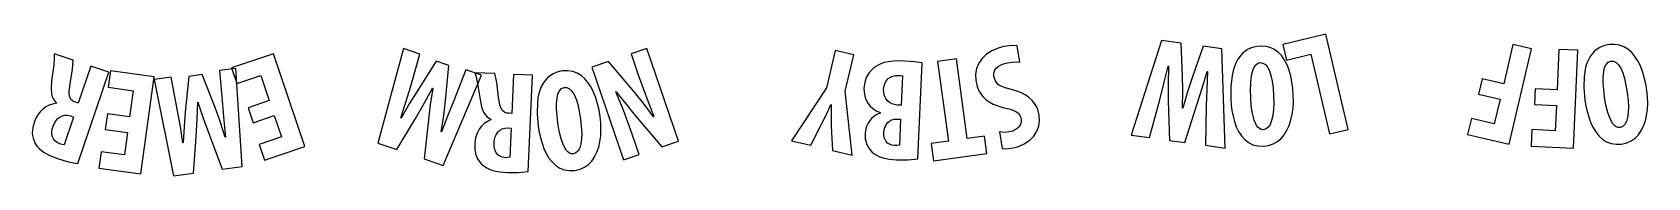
# Model space of a CAD drawing. Extents: x -35.6 to -0.1, y 124.3 to 127.4.
import ezdxf

# ---------------------------------------------------------------- set-up
doc = ezdxf.new("R2010")
doc.units = 0
doc.layers.add('LAYER_1', color=18, linetype='CONTINUOUS')

msp = doc.modelspace()

# ---------------------------------------------------------------- linework, layer by layer
at = {"layer": 'LAYER_1'}
for points in [[(-13.974, 127.12), (-14.05, 127.127), (-14.151, 127.121), (-14.268, 127.102), (-14.391, 127.069), (-14.531, 127.008), (-14.65, 126.932), (-14.746, 126.841), (-14.82, 126.734), (-14.87, 126.617), (-14.892, 126.493), (-14.887, 126.362), (-14.855, 126.223), (-14.824, 126.145), (-14.781, 126.071), (-14.729, 126.003), (-14.666, 125.941), (-14.591, 125.885), (-14.503, 125.837), (-14.403, 125.797), (-14.288, 125.765), (-14.121, 125.723), (-14.009, 125.678), (-13.971, 125.652), (-13.94, 125.621), (-13.916, 125.585), (-13.899, 125.543), (-13.889, 125.501), (-13.888, 125.459), (-13.895, 125.417), (-13.911, 125.376), (-13.937, 125.336), (-13.974, 125.302), (-14.021, 125.272), (-14.078, 125.246), (-14.161, 125.225), (-14.237, 125.216), (-14.304, 125.218), (-14.362, 125.228), (-14.309, 124.865), (-14.243, 124.857), (-14.159, 124.86), (-14.064, 124.874), (-13.964, 124.901), (-13.819, 124.966), (-13.7, 125.044), (-13.608, 125.136), (-13.543, 125.242), (-13.502, 125.356), (-13.486, 125.473), (-13.493, 125.594), (-13.524, 125.718), (-13.553, 125.787), (-13.593, 125.854), (-13.646, 125.918), (-13.71, 125.978), (-13.787, 126.034), (-13.878, 126.082), (-13.982, 126.123), (-14.101, 126.156), (-14.241, 126.196), (-14.349, 126.242), (-14.391, 126.27), (-14.427, 126.306), (-14.455, 126.349), (-14.477, 126.399), (-14.489, 126.449), (-14.491, 126.497), (-14.483, 126.543), (-14.464, 126.587), (-14.435, 126.628), (-14.394, 126.665), (-14.341, 126.696), (-14.277, 126.724), (-14.186, 126.748), (-14.089, 126.762), (-13.996, 126.766), (-13.915, 126.759)], [(-13.974, 127.12), (-14.05, 127.127), (-14.151, 127.121), (-14.268, 127.102), (-14.391, 127.069), (-14.531, 127.008), (-14.65, 126.932), (-14.746, 126.841), (-14.82, 126.734), (-14.87, 126.617), (-14.892, 126.493), (-14.887, 126.362), (-14.855, 126.223), (-14.824, 126.145), (-14.781, 126.071), (-14.729, 126.003), (-14.666, 125.941), (-14.591, 125.885), (-14.503, 125.837), (-14.403, 125.797), (-14.288, 125.765), (-14.121, 125.723), (-14.009, 125.678), (-13.971, 125.652), (-13.94, 125.621), (-13.916, 125.585), (-13.899, 125.543), (-13.889, 125.501), (-13.888, 125.459), (-13.895, 125.417), (-13.911, 125.376), (-13.937, 125.336), (-13.974, 125.302), (-14.021, 125.272), (-14.078, 125.246), (-14.161, 125.225), (-14.237, 125.216), (-14.304, 125.218), (-14.362, 125.228), (-14.309, 124.865), (-14.243, 124.857), (-14.159, 124.86), (-14.064, 124.874), (-13.964, 124.901), (-13.819, 124.966), (-13.7, 125.044), (-13.608, 125.136), (-13.543, 125.242), (-13.502, 125.356), (-13.486, 125.473), (-13.493, 125.594), (-13.524, 125.718), (-13.553, 125.787), (-13.593, 125.854), (-13.646, 125.918), (-13.71, 125.978), (-13.787, 126.034), (-13.878, 126.082), (-13.982, 126.123), (-14.101, 126.156), (-14.241, 126.196), (-14.349, 126.242), (-14.391, 126.27), (-14.427, 126.306), (-14.455, 126.349), (-14.477, 126.399), (-14.489, 126.449), (-14.491, 126.497), (-14.483, 126.543), (-14.464, 126.587), (-14.435, 126.628), (-14.394, 126.665), (-14.341, 126.696), (-14.277, 126.724), (-14.186, 126.748), (-14.089, 126.762), (-13.996, 126.766), (-13.915, 126.759)], [(-9.887, 127.11), (-10.125, 126.434), (-10.231, 126.11), (-10.338, 125.748), (-10.344, 125.749), (-10.338, 126.129), (-10.343, 126.461), (-10.374, 127.177), (-10.801, 127.236), (-11.47, 125.156), (-11.065, 125.101), (-10.844, 125.931), (-10.753, 126.29), (-10.659, 126.672), (-10.653, 126.671), (-10.661, 126.273), (-10.655, 125.901), (-10.628, 125.041), (-10.293, 124.995), (-10.025, 125.821), (-9.908, 126.185), (-9.802, 126.554), (-9.793, 126.553), (-9.809, 126.169), (-9.822, 125.797), (-9.835, 124.932), (-9.405, 124.873), (-9.476, 127.054)], [(-9.887, 127.11), (-10.125, 126.434), (-10.231, 126.11), (-10.338, 125.748), (-10.344, 125.749), (-10.338, 126.129), (-10.343, 126.461), (-10.374, 127.177), (-10.801, 127.236), (-11.47, 125.156), (-11.065, 125.101), (-10.844, 125.931), (-10.753, 126.29), (-10.659, 126.672), (-10.653, 126.671), (-10.661, 126.273), (-10.655, 125.901), (-10.628, 125.041), (-10.293, 124.995), (-10.025, 125.821), (-9.908, 126.185), (-9.802, 126.554), (-9.793, 126.553), (-9.809, 126.169), (-9.822, 125.797), (-9.835, 124.932), (-9.405, 124.873), (-9.476, 127.054)], [(-8.565, 124.911), (-8.452, 124.927), (-8.35, 124.961), (-8.258, 125.013), (-8.177, 125.082), (-8.107, 125.166), (-8.048, 125.262), (-7.999, 125.369), (-7.96, 125.489), (-7.932, 125.617), (-7.913, 125.751), (-7.905, 125.891), (-7.907, 126.037), (-7.917, 126.183), (-7.936, 126.323), (-7.963, 126.456), (-7.999, 126.583), (-8.044, 126.7), (-8.098, 126.804), (-8.162, 126.896), (-8.236, 126.974), (-8.319, 127.037), (-8.414, 127.081), (-8.519, 127.106), (-8.636, 127.112), (-8.711, 127.106), (-8.783, 127.091), (-8.85, 127.068), (-8.914, 127.036), (-8.973, 126.996), (-9.027, 126.947), (-9.078, 126.89), (-9.124, 126.825), (-9.165, 126.75), (-9.2, 126.665), (-9.229, 126.57), (-9.252, 126.465), (-9.278, 126.224), (-9.279, 125.943), (-9.271, 125.818), (-9.255, 125.694), (-9.231, 125.572), (-9.2, 125.452), (-9.16, 125.338), (-9.109, 125.234), (-9.048, 125.141), (-8.976, 125.059), (-8.893, 124.992), (-8.797, 124.945), (-8.688, 124.918)], [(-8.565, 124.911), (-8.452, 124.927), (-8.35, 124.961), (-8.258, 125.013), (-8.177, 125.082), (-8.107, 125.166), (-8.048, 125.262), (-7.999, 125.369), (-7.96, 125.489), (-7.932, 125.617), (-7.913, 125.751), (-7.905, 125.891), (-7.907, 126.037), (-7.917, 126.183), (-7.936, 126.323), (-7.963, 126.456), (-7.999, 126.583), (-8.044, 126.7), (-8.098, 126.804), (-8.162, 126.896), (-8.236, 126.974), (-8.319, 127.037), (-8.414, 127.081), (-8.519, 127.106), (-8.636, 127.112), (-8.711, 127.106), (-8.783, 127.091), (-8.85, 127.068), (-8.914, 127.036), (-8.973, 126.996), (-9.027, 126.947), (-9.078, 126.89), (-9.124, 126.825), (-9.165, 126.75), (-9.2, 126.665), (-9.229, 126.57), (-9.252, 126.465), (-9.278, 126.224), (-9.279, 125.943), (-9.271, 125.818), (-9.255, 125.694), (-9.231, 125.572), (-9.2, 125.452), (-9.16, 125.338), (-9.109, 125.234), (-9.048, 125.141), (-8.976, 125.059), (-8.893, 124.992), (-8.797, 124.945), (-8.688, 124.918)], [(-7.194, 127.373), (-8.139, 127.151), (-8.058, 126.806), (-7.52, 126.933), (-7.109, 125.183), (-6.702, 125.279)], [(-7.194, 127.373), (-8.139, 127.151), (-8.058, 126.806), (-7.52, 126.933), (-7.109, 125.183), (-6.702, 125.279)], [(-2.673, 127.051), (-3.08, 127.147), (-3.283, 126.283), (-3.755, 126.394), (-3.834, 126.056), (-3.362, 125.945), (-3.489, 125.407), (-3.992, 125.525), (-4.075, 125.171), (-3.165, 124.957)], [(-2.673, 127.051), (-3.08, 127.147), (-3.283, 126.283), (-3.755, 126.394), (-3.834, 126.056), (-3.362, 125.945), (-3.489, 125.407), (-3.992, 125.525), (-4.075, 125.171), (-3.165, 124.957)], [(-0.69, 124.959), (-0.579, 124.986), (-0.48, 125.029), (-0.394, 125.088), (-0.32, 125.165), (-0.258, 125.255), (-0.207, 125.356), (-0.168, 125.467), (-0.141, 125.59), (-0.124, 125.72), (-0.118, 125.855), (-0.122, 125.995), (-0.137, 126.14), (-0.161, 126.285), (-0.193, 126.422), (-0.232, 126.553), (-0.279, 126.676), (-0.335, 126.788), (-0.398, 126.887), (-0.47, 126.972), (-0.551, 127.044), (-0.64, 127.099), (-0.738, 127.134), (-0.845, 127.149), (-0.962, 127.145), (-1.036, 127.131), (-1.106, 127.11), (-1.171, 127.081), (-1.231, 127.043), (-1.286, 126.998), (-1.337, 126.944), (-1.382, 126.883), (-1.422, 126.814), (-1.456, 126.735), (-1.483, 126.648), (-1.503, 126.55), (-1.516, 126.444), (-1.52, 126.202), (-1.496, 125.921), (-1.476, 125.798), (-1.449, 125.676), (-1.414, 125.557), (-1.372, 125.44), (-1.321, 125.33), (-1.261, 125.231), (-1.192, 125.144), (-1.113, 125.069), (-1.025, 125.01), (-0.924, 124.972), (-0.813, 124.955)], [(-0.69, 124.959), (-0.579, 124.986), (-0.48, 125.029), (-0.394, 125.088), (-0.32, 125.165), (-0.258, 125.255), (-0.207, 125.356), (-0.168, 125.467), (-0.141, 125.59), (-0.124, 125.72), (-0.118, 125.855), (-0.122, 125.995), (-0.137, 126.14), (-0.161, 126.285), (-0.193, 126.422), (-0.232, 126.553), (-0.279, 126.676), (-0.335, 126.788), (-0.398, 126.887), (-0.47, 126.972), (-0.551, 127.044), (-0.64, 127.099), (-0.738, 127.134), (-0.845, 127.149), (-0.962, 127.145), (-1.036, 127.131), (-1.106, 127.11), (-1.171, 127.081), (-1.231, 127.043), (-1.286, 126.998), (-1.337, 126.944), (-1.382, 126.883), (-1.422, 126.814), (-1.456, 126.735), (-1.483, 126.648), (-1.503, 126.55), (-1.516, 126.444), (-1.52, 126.202), (-1.496, 125.921), (-1.476, 125.798), (-1.449, 125.676), (-1.414, 125.557), (-1.372, 125.44), (-1.321, 125.33), (-1.261, 125.231), (-1.192, 125.144), (-1.113, 125.069), (-1.025, 125.01), (-0.924, 124.972), (-0.813, 124.955)], [(-33.94, 126.538), (-34.335, 126.672), (-34.612, 125.859), (-34.669, 125.879), (-34.715, 125.897), (-34.752, 125.924), (-34.78, 125.957), (-34.799, 125.999), (-34.81, 126.05), (-34.812, 126.115), (-34.791, 126.284), (-34.74, 126.608), (-34.726, 126.805), (-35.139, 126.946), (-35.139, 126.849), (-35.15, 126.704), (-35.198, 126.348), (-35.212, 126.189), (-35.2, 126.057), (-35.184, 126), (-35.16, 125.949), (-35.127, 125.903), (-35.087, 125.862), (-35.089, 125.856), (-35.176, 125.84), (-35.256, 125.813), (-35.329, 125.775), (-35.395, 125.726), (-35.453, 125.669), (-35.503, 125.604), (-35.544, 125.532), (-35.576, 125.452), (-35.611, 125.325), (-35.623, 125.205), (-35.619, 125.147), (-35.607, 125.09), (-35.56, 124.975), (-35.521, 124.916), (-35.475, 124.863), (-35.422, 124.815), (-35.361, 124.772), (-35.224, 124.699), (-35.068, 124.639), (-34.838, 124.572), (-34.622, 124.531)], [(-33.94, 126.538), (-34.335, 126.672), (-34.612, 125.859), (-34.669, 125.879), (-34.715, 125.897), (-34.752, 125.924), (-34.78, 125.957), (-34.799, 125.999), (-34.81, 126.05), (-34.812, 126.115), (-34.791, 126.284), (-34.74, 126.608), (-34.726, 126.805), (-35.139, 126.946), (-35.139, 126.849), (-35.15, 126.704), (-35.198, 126.348), (-35.212, 126.189), (-35.2, 126.057), (-35.184, 126), (-35.16, 125.949), (-35.127, 125.903), (-35.087, 125.862), (-35.089, 125.856), (-35.176, 125.84), (-35.256, 125.813), (-35.329, 125.775), (-35.395, 125.726), (-35.453, 125.669), (-35.503, 125.604), (-35.544, 125.532), (-35.576, 125.452), (-35.611, 125.325), (-35.623, 125.205), (-35.619, 125.147), (-35.607, 125.09), (-35.56, 124.975), (-35.521, 124.916), (-35.475, 124.863), (-35.422, 124.815), (-35.361, 124.772), (-35.224, 124.699), (-35.068, 124.639), (-34.838, 124.572), (-34.622, 124.531)], [(-30.769, 125.429), (-30.304, 125.587), (-30.144, 125.119), (-30.634, 124.952), (-30.517, 124.608), (-29.632, 124.909), (-30.324, 126.946), (-31.246, 126.632), (-31.129, 126.288), (-30.603, 126.467), (-30.416, 125.916), (-30.881, 125.758)], [(-30.769, 125.429), (-30.304, 125.587), (-30.144, 125.119), (-30.634, 124.952), (-30.517, 124.608), (-29.632, 124.909), (-30.324, 126.946), (-31.246, 126.632), (-31.129, 126.288), (-30.603, 126.467), (-30.416, 125.916), (-30.881, 125.758)], [(-27.107, 126.939), (-27.461, 127.059), (-28.03, 124.98), (-27.613, 124.838), (-27.202, 125.521), (-27.002, 125.864), (-26.829, 126.19), (-26.823, 126.188), (-26.876, 125.82), (-26.921, 125.425), (-27.008, 124.633), (-26.591, 124.491), (-25.75, 126.477), (-26.092, 126.593), (-26.366, 125.898), (-26.496, 125.57), (-26.627, 125.228), (-26.636, 125.231), (-26.579, 125.591), (-26.543, 125.911), (-26.469, 126.684), (-26.75, 126.78), (-27.173, 126.111), (-27.338, 125.844), (-27.516, 125.53), (-27.525, 125.533), (-27.41, 125.88), (-27.313, 126.213)], [(-27.107, 126.939), (-27.461, 127.059), (-28.03, 124.98), (-27.613, 124.838), (-27.202, 125.521), (-27.002, 125.864), (-26.829, 126.19), (-26.823, 126.188), (-26.876, 125.82), (-26.921, 125.425), (-27.008, 124.633), (-26.591, 124.491), (-25.75, 126.477), (-26.092, 126.593), (-26.366, 125.898), (-26.496, 125.57), (-26.627, 125.228), (-26.636, 125.231), (-26.579, 125.591), (-26.543, 125.911), (-26.469, 126.684), (-26.75, 126.78), (-27.173, 126.111), (-27.338, 125.844), (-27.516, 125.53), (-27.525, 125.533), (-27.41, 125.88), (-27.313, 126.213)], [(-22.461, 126.941), (-22.305, 126.481), (-22.112, 125.945), (-21.965, 125.562), (-21.971, 125.56), (-22.172, 125.839), (-22.385, 126.103), (-22.96, 126.771), (-23.322, 126.648), (-22.629, 124.611), (-22.282, 124.729), (-22.435, 125.179), (-22.631, 125.706), (-22.795, 126.109), (-22.789, 126.111), (-22.578, 125.843), (-22.369, 125.59), (-21.783, 124.899), (-21.421, 125.022), (-22.114, 127.059)], [(-22.461, 126.941), (-22.305, 126.481), (-22.112, 125.945), (-21.965, 125.562), (-21.971, 125.56), (-22.172, 125.839), (-22.385, 126.103), (-22.96, 126.771), (-23.322, 126.648), (-22.629, 124.611), (-22.282, 124.729), (-22.435, 125.179), (-22.631, 125.706), (-22.795, 126.109), (-22.789, 126.111), (-22.578, 125.843), (-22.369, 125.59), (-21.783, 124.899), (-21.421, 125.022), (-22.114, 127.059)], [(-17.976, 127.016), (-18.168, 126.199), (-18.937, 125.033), (-18.515, 124.933), (-18.275, 125.395), (-18.169, 125.608), (-18.072, 125.826), (-18.066, 125.825), (-18.068, 125.582), (-18.062, 125.355), (-18.036, 124.821), (-17.601, 124.719), (-17.757, 126.119), (-17.569, 126.921)], [(-17.976, 127.016), (-18.168, 126.199), (-18.937, 125.033), (-18.515, 124.933), (-18.275, 125.395), (-18.169, 125.608), (-18.072, 125.826), (-18.066, 125.825), (-18.068, 125.582), (-18.062, 125.355), (-18.036, 124.821), (-17.601, 124.719), (-17.757, 126.119), (-17.569, 126.921)], [(-16.064, 126.745), (-16.234, 126.768), (-16.451, 126.784), (-16.58, 126.787), (-16.697, 126.781), (-16.801, 126.769), (-16.894, 126.749), (-16.976, 126.721), (-17.049, 126.688), (-17.112, 126.647), (-17.166, 126.6), (-17.238, 126.518), (-17.292, 126.422), (-17.328, 126.312), (-17.344, 126.186), (-17.342, 126.098), (-17.327, 126.015), (-17.3, 125.936), (-17.261, 125.862), (-17.209, 125.796), (-17.146, 125.739), (-17.072, 125.692), (-16.985, 125.655), (-16.986, 125.642), (-17.062, 125.606), (-17.128, 125.563), (-17.185, 125.513), (-17.231, 125.456), (-17.267, 125.393), (-17.294, 125.328), (-17.311, 125.259), (-17.319, 125.188), (-17.315, 125.077), (-17.29, 124.971), (-17.244, 124.875), (-17.174, 124.791), (-17.118, 124.746), (-17.057, 124.708), (-16.994, 124.678), (-16.926, 124.656), (-16.784, 124.627), (-16.636, 124.614), (-16.377, 124.612), (-16.159, 124.634)], [(-16.064, 126.745), (-16.234, 126.768), (-16.451, 126.784), (-16.58, 126.787), (-16.697, 126.781), (-16.801, 126.769), (-16.894, 126.749), (-16.976, 126.721), (-17.049, 126.688), (-17.112, 126.647), (-17.166, 126.6), (-17.238, 126.518), (-17.292, 126.422), (-17.328, 126.312), (-17.344, 126.186), (-17.342, 126.098), (-17.327, 126.015), (-17.3, 125.936), (-17.261, 125.862), (-17.209, 125.796), (-17.146, 125.739), (-17.072, 125.692), (-16.985, 125.655), (-16.986, 125.642), (-17.062, 125.606), (-17.128, 125.563), (-17.185, 125.513), (-17.231, 125.456), (-17.267, 125.393), (-17.294, 125.328), (-17.311, 125.259), (-17.319, 125.188), (-17.315, 125.077), (-17.29, 124.971), (-17.244, 124.875), (-17.174, 124.791), (-17.118, 124.746), (-17.057, 124.708), (-16.994, 124.678), (-16.926, 124.656), (-16.784, 124.627), (-16.636, 124.614), (-16.377, 124.612), (-16.159, 124.634)], [(-15.313, 126.832), (-15.727, 126.775), (-15.487, 125.026), (-15.866, 124.974), (-15.814, 124.591), (-14.644, 124.752), (-14.697, 125.134), (-15.073, 125.083)], [(-15.313, 126.832), (-15.727, 126.775), (-15.487, 125.026), (-15.866, 124.974), (-15.814, 124.591), (-14.644, 124.752), (-14.697, 125.134), (-15.073, 125.083)], [(-1.651, 127.022), (-2.068, 127.04), (-2.108, 126.154), (-2.593, 126.176), (-2.608, 125.828), (-2.123, 125.807), (-2.148, 125.254), (-2.665, 125.278), (-2.681, 124.915), (-1.747, 124.873)], [(-1.651, 127.022), (-2.068, 127.04), (-2.108, 126.154), (-2.593, 126.176), (-2.608, 125.828), (-2.123, 125.807), (-2.148, 125.254), (-2.665, 125.278), (-2.681, 124.915), (-1.747, 124.873)], [(-0.724, 125.322), (-0.769, 125.323), (-0.811, 125.337), (-0.849, 125.364), (-0.884, 125.403), (-0.946, 125.511), (-0.996, 125.652), (-1.035, 125.818), (-1.066, 126), (-1.084, 126.158), (-1.094, 126.302), (-1.094, 126.431), (-1.084, 126.545), (-1.064, 126.64), (-1.031, 126.711), (-0.986, 126.759), (-0.928, 126.783), (-0.867, 126.779), (-0.81, 126.752), (-0.758, 126.7), (-0.71, 126.625), (-0.667, 126.526), (-0.629, 126.404), (-0.596, 126.257), (-0.568, 126.087), (-0.55, 125.923), (-0.543, 125.777), (-0.546, 125.65), (-0.561, 125.541), (-0.586, 125.452), (-0.621, 125.386), (-0.667, 125.343)], [(-0.724, 125.322), (-0.769, 125.323), (-0.811, 125.337), (-0.849, 125.364), (-0.884, 125.403), (-0.946, 125.511), (-0.996, 125.652), (-1.035, 125.818), (-1.066, 126), (-1.084, 126.158), (-1.094, 126.302), (-1.094, 126.431), (-1.084, 126.545), (-1.064, 126.64), (-1.031, 126.711), (-0.986, 126.759), (-0.928, 126.783), (-0.867, 126.779), (-0.81, 126.752), (-0.758, 126.7), (-0.71, 126.625), (-0.667, 126.526), (-0.629, 126.404), (-0.596, 126.257), (-0.568, 126.087), (-0.55, 125.923), (-0.543, 125.777), (-0.546, 125.65), (-0.561, 125.541), (-0.586, 125.452), (-0.621, 125.386), (-0.667, 125.343)], [(-34.019, 125.278), (-33.532, 125.211), (-33.599, 124.72), (-34.112, 124.791), (-34.161, 124.431), (-33.235, 124.303), (-32.942, 126.435), (-33.906, 126.567), (-33.956, 126.207), (-33.406, 126.131), (-33.485, 125.555), (-33.972, 125.622)], [(-34.019, 125.278), (-33.532, 125.211), (-33.599, 124.72), (-34.112, 124.791), (-34.161, 124.431), (-33.235, 124.303), (-32.942, 126.435), (-33.906, 126.567), (-33.956, 126.207), (-33.406, 126.131), (-33.485, 125.555), (-33.972, 125.622)], [(-32.572, 126.428), (-32.942, 126.377), (-32.52, 124.264), (-32.083, 124.323), (-32.022, 125.118), (-31.997, 125.514), (-31.988, 125.883), (-31.982, 125.884), (-31.864, 125.531), (-31.727, 125.158), (-31.451, 124.41), (-31.014, 124.47), (-31.152, 126.623), (-31.509, 126.574), (-31.443, 125.829), (-31.413, 125.478), (-31.377, 125.113), (-31.386, 125.112), (-31.496, 125.459), (-31.607, 125.761), (-31.887, 126.486), (-32.181, 126.446), (-32.26, 125.659), (-32.288, 125.345), (-32.306, 124.985), (-32.316, 124.984), (-32.369, 125.346), (-32.431, 125.687)], [(-32.572, 126.428), (-32.942, 126.377), (-32.52, 124.264), (-32.083, 124.323), (-32.022, 125.118), (-31.997, 125.514), (-31.988, 125.883), (-31.982, 125.884), (-31.864, 125.531), (-31.727, 125.158), (-31.451, 124.41), (-31.014, 124.47), (-31.152, 126.623), (-31.509, 126.574), (-31.443, 125.829), (-31.413, 125.478), (-31.377, 125.113), (-31.386, 125.112), (-31.496, 125.459), (-31.607, 125.761), (-31.887, 126.486), (-32.181, 126.446), (-32.26, 125.659), (-32.288, 125.345), (-32.306, 124.985), (-32.316, 124.984), (-32.369, 125.346), (-32.431, 125.687)], [(-24.627, 126.471), (-25.044, 126.49), (-25.083, 125.632), (-25.143, 125.635), (-25.192, 125.64), (-25.235, 125.655), (-25.271, 125.679), (-25.301, 125.714), (-25.326, 125.76), (-25.346, 125.822), (-25.374, 125.99), (-25.414, 126.315), (-25.456, 126.508), (-25.893, 126.528), (-25.865, 126.435), (-25.836, 126.293), (-25.782, 125.938), (-25.751, 125.781), (-25.703, 125.657), (-25.671, 125.607), (-25.634, 125.565), (-25.59, 125.53), (-25.54, 125.502), (-25.54, 125.496), (-25.619, 125.456), (-25.689, 125.408), (-25.748, 125.351), (-25.798, 125.286), (-25.838, 125.214), (-25.867, 125.138), (-25.886, 125.057), (-25.895, 124.972), (-25.893, 124.84), (-25.871, 124.722), (-25.851, 124.667), (-25.824, 124.615), (-25.747, 124.518), (-25.693, 124.472), (-25.634, 124.434), (-25.569, 124.403), (-25.499, 124.379), (-25.346, 124.347), (-25.18, 124.333), (-24.941, 124.333), (-24.722, 124.354)], [(-24.627, 126.471), (-25.044, 126.49), (-25.083, 125.632), (-25.143, 125.635), (-25.192, 125.64), (-25.235, 125.655), (-25.271, 125.679), (-25.301, 125.714), (-25.326, 125.76), (-25.346, 125.822), (-25.374, 125.99), (-25.414, 126.315), (-25.456, 126.508), (-25.893, 126.528), (-25.865, 126.435), (-25.836, 126.293), (-25.782, 125.938), (-25.751, 125.781), (-25.703, 125.657), (-25.671, 125.607), (-25.634, 125.565), (-25.59, 125.53), (-25.54, 125.502), (-25.54, 125.496), (-25.619, 125.456), (-25.689, 125.408), (-25.748, 125.351), (-25.798, 125.286), (-25.838, 125.214), (-25.867, 125.138), (-25.886, 125.057), (-25.895, 124.972), (-25.893, 124.84), (-25.871, 124.722), (-25.851, 124.667), (-25.824, 124.615), (-25.747, 124.518), (-25.693, 124.472), (-25.634, 124.434), (-25.569, 124.403), (-25.499, 124.379), (-25.346, 124.347), (-25.18, 124.333), (-24.941, 124.333), (-24.722, 124.354)], [(-23.696, 124.381), (-23.585, 124.408), (-23.486, 124.451), (-23.4, 124.51), (-23.326, 124.587), (-23.263, 124.677), (-23.213, 124.778), (-23.174, 124.889), (-23.146, 125.012), (-23.13, 125.142), (-23.124, 125.277), (-23.128, 125.417), (-23.143, 125.562), (-23.167, 125.707), (-23.198, 125.844), (-23.238, 125.975), (-23.285, 126.098), (-23.34, 126.21), (-23.404, 126.309), (-23.476, 126.394), (-23.556, 126.466), (-23.646, 126.521), (-23.744, 126.556), (-23.851, 126.572), (-23.967, 126.567), (-24.042, 126.554), (-24.112, 126.532), (-24.177, 126.503), (-24.237, 126.465), (-24.292, 126.42), (-24.342, 126.367), (-24.387, 126.305), (-24.428, 126.236), (-24.462, 126.158), (-24.489, 126.07), (-24.509, 125.973), (-24.522, 125.866), (-24.526, 125.624), (-24.502, 125.343), (-24.482, 125.22), (-24.454, 125.098), (-24.42, 124.979), (-24.378, 124.862), (-24.327, 124.752), (-24.267, 124.653), (-24.198, 124.566), (-24.119, 124.491), (-24.03, 124.432), (-23.93, 124.394), (-23.819, 124.377)], [(-23.696, 124.381), (-23.585, 124.408), (-23.486, 124.451), (-23.4, 124.51), (-23.326, 124.587), (-23.263, 124.677), (-23.213, 124.778), (-23.174, 124.889), (-23.146, 125.012), (-23.13, 125.142), (-23.124, 125.277), (-23.128, 125.417), (-23.143, 125.562), (-23.167, 125.707), (-23.198, 125.844), (-23.238, 125.975), (-23.285, 126.098), (-23.34, 126.21), (-23.404, 126.309), (-23.476, 126.394), (-23.556, 126.466), (-23.646, 126.521), (-23.744, 126.556), (-23.851, 126.572), (-23.967, 126.567), (-24.042, 126.554), (-24.112, 126.532), (-24.177, 126.503), (-24.237, 126.465), (-24.292, 126.42), (-24.342, 126.367), (-24.387, 126.305), (-24.428, 126.236), (-24.462, 126.158), (-24.489, 126.07), (-24.509, 125.973), (-24.522, 125.866), (-24.526, 125.624), (-24.502, 125.343), (-24.482, 125.22), (-24.454, 125.098), (-24.42, 124.979), (-24.378, 124.862), (-24.327, 124.752), (-24.267, 124.653), (-24.198, 124.566), (-24.119, 124.491), (-24.03, 124.432), (-23.93, 124.394), (-23.819, 124.377)], [(-16.524, 125.813), (-16.613, 125.817), (-16.675, 125.826), (-16.731, 125.845), (-16.782, 125.874), (-16.828, 125.912), (-16.866, 125.96), (-16.892, 126.018), (-16.907, 126.084), (-16.911, 126.16), (-16.901, 126.237), (-16.88, 126.302), (-16.85, 126.356), (-16.809, 126.4), (-16.761, 126.432), (-16.708, 126.454), (-16.65, 126.466), (-16.587, 126.468), (-16.536, 126.465), (-16.495, 126.458)], [(-16.524, 125.813), (-16.613, 125.817), (-16.675, 125.826), (-16.731, 125.845), (-16.782, 125.874), (-16.828, 125.912), (-16.866, 125.96), (-16.892, 126.018), (-16.907, 126.084), (-16.911, 126.16), (-16.901, 126.237), (-16.88, 126.302), (-16.85, 126.356), (-16.809, 126.4), (-16.761, 126.432), (-16.708, 126.454), (-16.65, 126.466), (-16.587, 126.468), (-16.536, 126.465), (-16.495, 126.458)], [(-8.566, 125.275), (-8.61, 125.28), (-8.65, 125.298), (-8.686, 125.328), (-8.718, 125.371), (-8.769, 125.484), (-8.806, 125.629), (-8.83, 125.798), (-8.844, 125.982), (-8.848, 126.141), (-8.844, 126.285), (-8.832, 126.413), (-8.813, 126.526), (-8.784, 126.619), (-8.745, 126.687), (-8.695, 126.73), (-8.635, 126.749), (-8.575, 126.74), (-8.521, 126.707), (-8.473, 126.651), (-8.433, 126.572), (-8.399, 126.469), (-8.372, 126.344), (-8.352, 126.195), (-8.34, 126.023), (-8.337, 125.858), (-8.343, 125.712), (-8.359, 125.586), (-8.383, 125.479), (-8.416, 125.393), (-8.457, 125.33), (-8.507, 125.291)], [(-8.566, 125.275), (-8.61, 125.28), (-8.65, 125.298), (-8.686, 125.328), (-8.718, 125.371), (-8.769, 125.484), (-8.806, 125.629), (-8.83, 125.798), (-8.844, 125.982), (-8.848, 126.141), (-8.844, 126.285), (-8.832, 126.413), (-8.813, 126.526), (-8.784, 126.619), (-8.745, 126.687), (-8.695, 126.73), (-8.635, 126.749), (-8.575, 126.74), (-8.521, 126.707), (-8.473, 126.651), (-8.433, 126.572), (-8.399, 126.469), (-8.372, 126.344), (-8.352, 126.195), (-8.34, 126.023), (-8.337, 125.858), (-8.343, 125.712), (-8.359, 125.586), (-8.383, 125.479), (-8.416, 125.393), (-8.457, 125.33), (-8.507, 125.291)], [(-23.73, 124.744), (-23.775, 124.745), (-23.816, 124.759), (-23.855, 124.786), (-23.89, 124.825), (-23.951, 124.933), (-24.001, 125.074), (-24.041, 125.24), (-24.071, 125.422), (-24.09, 125.58), (-24.099, 125.724), (-24.099, 125.853), (-24.09, 125.967), (-24.07, 126.062), (-24.037, 126.133), (-23.992, 126.181), (-23.934, 126.205), (-23.873, 126.201), (-23.816, 126.174), (-23.764, 126.123), (-23.716, 126.047), (-23.672, 125.948), (-23.634, 125.826), (-23.601, 125.679), (-23.574, 125.51), (-23.556, 125.345), (-23.548, 125.199), (-23.552, 125.072), (-23.566, 124.963), (-23.591, 124.874), (-23.627, 124.808), (-23.673, 124.765)], [(-23.73, 124.744), (-23.775, 124.745), (-23.816, 124.759), (-23.855, 124.786), (-23.89, 124.825), (-23.951, 124.933), (-24.001, 125.074), (-24.041, 125.24), (-24.071, 125.422), (-24.09, 125.58), (-24.099, 125.724), (-24.099, 125.853), (-24.09, 125.967), (-24.07, 126.062), (-24.037, 126.133), (-23.992, 126.181), (-23.934, 126.205), (-23.873, 126.201), (-23.816, 126.174), (-23.764, 126.123), (-23.716, 126.047), (-23.672, 125.948), (-23.634, 125.826), (-23.601, 125.679), (-23.574, 125.51), (-23.556, 125.345), (-23.548, 125.199), (-23.552, 125.072), (-23.566, 124.963), (-23.591, 124.874), (-23.627, 124.808), (-23.673, 124.765)], [(-34.922, 124.946), (-34.968, 124.951), (-35.02, 124.966), (-35.079, 124.995), (-35.126, 125.031), (-35.16, 125.072), (-35.181, 125.12), (-35.192, 125.173), (-35.192, 125.229), (-35.184, 125.289), (-35.166, 125.353), (-35.138, 125.417), (-35.105, 125.472), (-35.064, 125.518), (-35.017, 125.554), (-34.965, 125.58), (-34.909, 125.593), (-34.849, 125.592), (-34.785, 125.578), (-34.716, 125.554)], [(-34.922, 124.946), (-34.968, 124.951), (-35.02, 124.966), (-35.079, 124.995), (-35.126, 125.031), (-35.16, 125.072), (-35.181, 125.12), (-35.192, 125.173), (-35.192, 125.229), (-35.184, 125.289), (-35.166, 125.353), (-35.138, 125.417), (-35.105, 125.472), (-35.064, 125.518), (-35.017, 125.554), (-34.965, 125.58), (-34.909, 125.593), (-34.849, 125.592), (-34.785, 125.578), (-34.716, 125.554)], [(-16.563, 124.936), (-16.611, 124.928), (-16.673, 124.928), (-16.732, 124.937), (-16.783, 124.955), (-16.824, 124.981), (-16.857, 125.017), (-16.88, 125.059), (-16.897, 125.107), (-16.905, 125.159), (-16.906, 125.217), (-16.897, 125.281), (-16.88, 125.337), (-16.854, 125.388), (-16.82, 125.431), (-16.779, 125.466), (-16.733, 125.49), (-16.682, 125.504), (-16.627, 125.508), (-16.538, 125.504)], [(-16.563, 124.936), (-16.611, 124.928), (-16.673, 124.928), (-16.732, 124.937), (-16.783, 124.955), (-16.824, 124.981), (-16.857, 125.017), (-16.88, 125.059), (-16.897, 125.107), (-16.905, 125.159), (-16.906, 125.217), (-16.897, 125.281), (-16.88, 125.337), (-16.854, 125.388), (-16.82, 125.431), (-16.779, 125.466), (-16.733, 125.49), (-16.682, 125.504), (-16.627, 125.508), (-16.538, 125.504)], [(-25.126, 124.669), (-25.171, 124.661), (-25.226, 124.66), (-25.29, 124.672), (-25.345, 124.693), (-25.389, 124.723), (-25.423, 124.763), (-25.448, 124.811), (-25.464, 124.865), (-25.473, 124.925), (-25.473, 124.991), (-25.465, 125.06), (-25.448, 125.122), (-25.422, 125.178), (-25.387, 125.226), (-25.344, 125.265), (-25.294, 125.293), (-25.236, 125.309), (-25.171, 125.313), (-25.097, 125.31)], [(-25.126, 124.669), (-25.171, 124.661), (-25.226, 124.66), (-25.29, 124.672), (-25.345, 124.693), (-25.389, 124.723), (-25.423, 124.763), (-25.448, 124.811), (-25.464, 124.865), (-25.473, 124.925), (-25.473, 124.991), (-25.465, 125.06), (-25.448, 125.122), (-25.422, 125.178), (-25.387, 125.226), (-25.344, 125.265), (-25.294, 125.293), (-25.236, 125.309), (-25.171, 125.313), (-25.097, 125.31)]]:
    msp.add_lwpolyline(points, close=True, dxfattribs=at)

doc.saveas('drawing.dxf')
